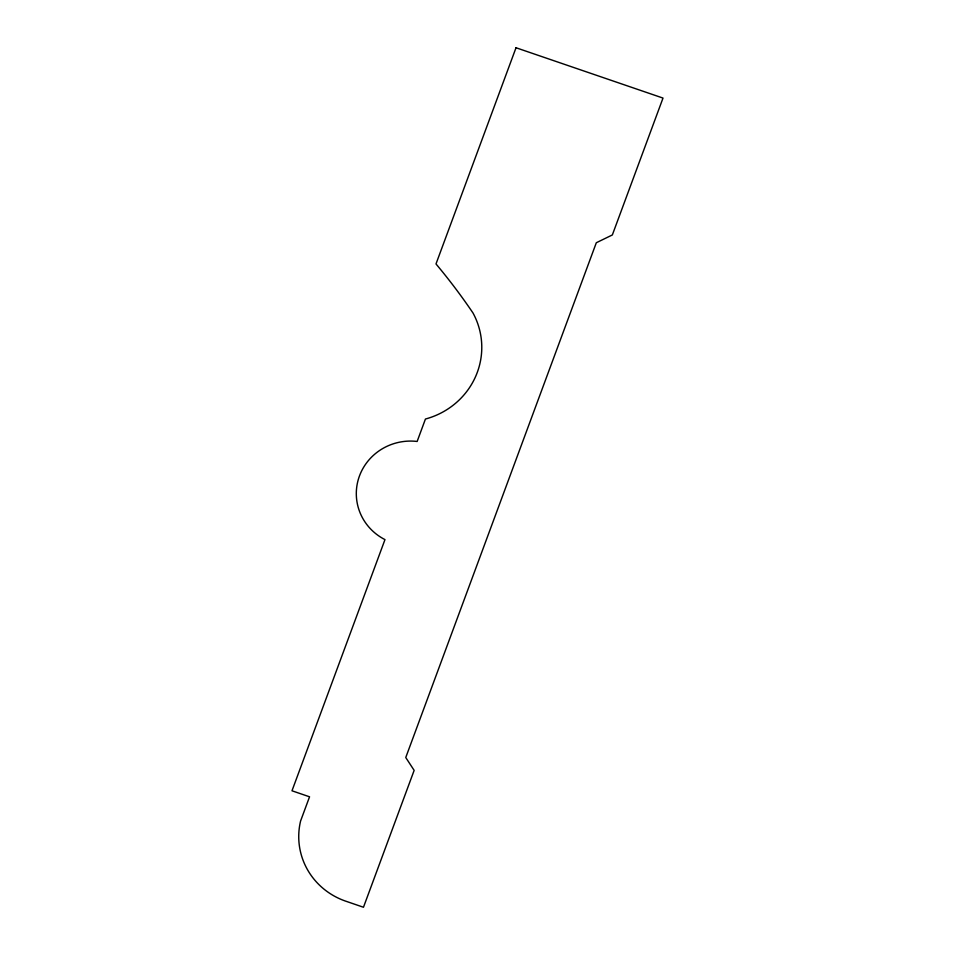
<?xml version="1.0" encoding="UTF-8"?>
<svg xmlns="http://www.w3.org/2000/svg" width="955" height="955" viewBox="0 0 955 955"><rect width="100%" height="100%" fill="white"/><g stroke="black" fill="none" stroke-linecap="round" stroke-linejoin="round"><path stroke-width="1.43" d="M516.022 47.75L435.993 263.95A623.711 603.572 -4.7 0 1 473.012 313.013A76.412 73.941 -4.7 0 1 425.441 419.03L417.144 441.461A53.981 52.239 -4.7 0 0 358.841 477.763A53.981 52.239 -4.7 0 0 384.972 539.611L291.991 790.788L309.551 796.804L300.586 821.025A71.148 68.856 -4.7 0 0 346.796 901.532L363.473 907.25L414.148 770.375L405.756 757.518L596.314 242.737L612.346 234.954L663.009 98.079L516.022 47.75"/></g></svg>
